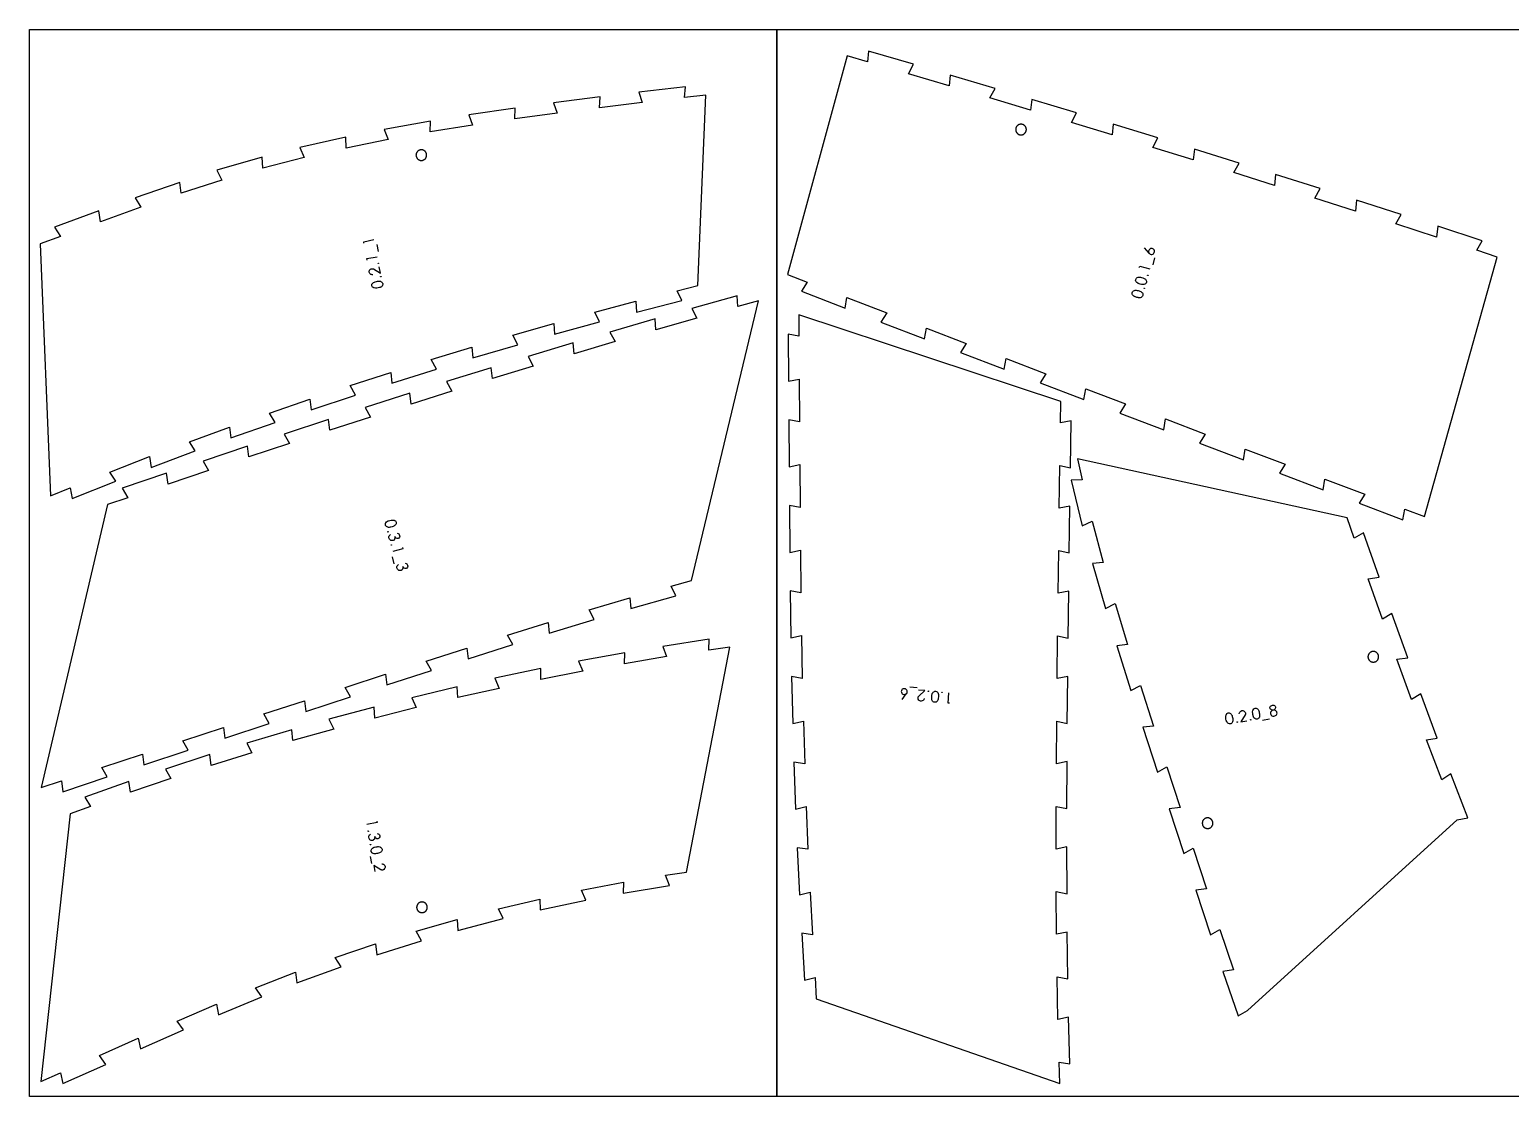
# Model space of a CAD drawing. Header units: millimetres. Extents: x 0 to 7991, y -7000 to -6000.
# Drawn here: x 0 to 1387, y -7000 to -6000 of the extents above; entities that cross this region are included whole.
import ezdxf

# ---------------------------------------------------------------- set-up
doc = ezdxf.new("R2010")
doc.units = ezdxf.units.MM
doc.header["$MEASUREMENT"] = 0
for name, color, linetype, true_color in [('Default', 18, 'Continuous', 0x000000), ('nest$l_engrave_text', 5, 'Continuous', 0x0000ff), ('nest$l_inner_cut', 3, 'Continuous', 0x00ff00), ('nest$l_outer_cut', 1, 'Continuous', 0xff0000)]:
    doc.layers.add(name, color=color, linetype=linetype, true_color=true_color)

msp = doc.modelspace()

# ---------------------------------------------------------------- linework, layer by layer
at = {"layer": 'Default'}
for points in [[(0, -7000), (0, -6000), (700, -6000), (700, -7000)], [(700, -7000), (700, -6000), (1400, -6000), (1400, -7000)]]:
    msp.add_lwpolyline(points, close=True, dxfattribs=at)
at = {"layer": 'nest$l_engrave_text'}
for points in [[(313.3, -6200.2), (313, -6198.8), (322.6, -6196.9)], [(326.8, -6208.1), (325.5, -6201.4)], [(316.4, -6216.2), (316.1, -6214.7), (325.7, -6212.9)], [(1044.4, -6204.7), (1048.8, -6209.5), (1049.2, -6209.9), (1049.7, -6210.2), (1050, -6210.5), (1050.8, -6210.7), (1051.5, -6210.7), (1052.3, -6210.5), (1052.9, -6210.1), (1053.4, -6209.5), (1053.7, -6208.8), (1053.9, -6208.1), (1053.9, -6207.3), (1053.6, -6206.5), (1053.1, -6205.9), (1052.5, -6205.5), (1051.8, -6205.2), (1051, -6205.1), (1050.2, -6205.3), (1049.5, -6205.7), (1049, -6206.4), (1048.7, -6207), (1048.5, -6207.8), (1048.5, -6208.3), (1048.6, -6208.8), (1048.8, -6209.3), (1049.2, -6209.8)], [(1052.6, -6220.4), (1054.4, -6213.9)], [(321.5, -6229.9), (321, -6229.8), (320.3, -6229.7), (319.8, -6229.5), (319.3, -6229.2), (318.7, -6228.5), (318.3, -6227.5), (318.2, -6227), (318.2, -6226.5), (318.4, -6225.9), (318.6, -6225.4), (319.4, -6224.6), (319.9, -6224.3), (320.4, -6224.1), (321.4, -6224.1), (321.7, -6224.1), (321.8, -6224.1), (322.2, -6224.3), (328.7, -6228.2), (327.6, -6222.5)], [(1039.7, -6223.1), (1040.1, -6221.8), (1049.5, -6224.3)], [(344.3, -6472.1), (345.2, -6472.4), (345.8, -6472.7), (346.4, -6473.3), (346.7, -6474.1), (346.8, -6475), (346.5, -6475.9), (346, -6476.6), (345.2, -6477), (344.3, -6477.1), (343.4, -6476.7), (342.8, -6476), (342.3, -6475.2), (342.3, -6476.6), (342, -6477.7), (341.5, -6478.5), (340.6, -6478.9), (339.9, -6479), (339.2, -6479), (338.6, -6478.9), (338.1, -6478.6), (337.2, -6477.7), (336.7, -6476.3), (336.6, -6475.5), (336.9, -6474.6), (337.4, -6474), (338.1, -6473.3)], [(349.4, -6485.4), (349.8, -6486.7), (340.4, -6489.3)], [(339.6, -6494.2), (341.4, -6500.7)], [(351.8, -6500.1), (352.7, -6500.5), (353.3, -6500.8), (353.9, -6501.4), (354.2, -6502.1), (354.3, -6503.1), (354.1, -6504), (353.5, -6504.7), (352.7, -6505.1), (351.8, -6505.1), (350.9, -6504.7), (350.3, -6504.1), (349.8, -6503.3), (349.8, -6504.7), (349.5, -6505.8), (349, -6506.5), (348.2, -6507), (347.4, -6507.1), (346.8, -6507.1), (346.1, -6506.9), (345.6, -6506.6), (344.7, -6505.7), (344.2, -6504.4), (344.1, -6503.5), (344.4, -6502.7), (344.9, -6502.1), (345.6, -6501.4)], [(817.5, -6627.8), (821.4, -6622.7), (821.8, -6622.2), (822.1, -6621.7), (822.2, -6621.2), (822.3, -6620.5), (822.2, -6619.7), (821.9, -6619.1), (821.3, -6618.5), (820.7, -6618.1), (820, -6617.9), (819.2, -6617.8), (818.4, -6618), (817.7, -6618.4), (817.1, -6619), (816.8, -6619.7), (816.7, -6620.4), (816.8, -6621.2), (817.1, -6622), (817.6, -6622.6), (818.3, -6623), (819, -6623.2), (819.9, -6623.2), (820.3, -6623.1), (820.8, -6622.9), (821.3, -6622.6), (821.7, -6622.2)], [(831.6, -6617), (824.8, -6616.4)], [(838.3, -6627), (838.2, -6627.5), (837.9, -6628.1), (837.5, -6628.6), (837.1, -6628.9), (836.2, -6629.3), (835.2, -6629.5), (834.7, -6629.4), (834.2, -6629.2), (833.6, -6628.9), (833.2, -6628.5), (832.7, -6627.6), (832.5, -6627), (832.5, -6626.5), (832.7, -6625.5), (832.9, -6625.3), (832.9, -6625.1), (833.2, -6624.8), (838.7, -6619.6), (832.9, -6619.1)], [(861.9, -6631.5), (860.5, -6631.4), (861.3, -6621.6)], [(1133.4, -6641.5), (1133.4, -6641.1), (1133.5, -6640.4), (1133.8, -6639.8), (1134.1, -6639.4), (1134.8, -6638.8), (1135.7, -6638.4), (1136.3, -6638.3), (1136.8, -6638.3), (1137.4, -6638.5), (1137.9, -6638.8), (1138.7, -6639.6), (1139, -6640.1), (1139.1, -6640.5), (1139.2, -6641.5), (1139.1, -6641.8), (1139.1, -6642), (1138.9, -6642.4), (1134.9, -6648.8), (1140.6, -6647.8)], [(1155.1, -6647.2), (1161.8, -6646.1)], [(325.2, -6742), (325.5, -6743.4), (315.9, -6745.1)], [(325.7, -6753.5), (326.6, -6753.9), (327.2, -6754.3), (327.7, -6754.9), (328, -6755.7), (328, -6756.6), (327.6, -6757.5), (327, -6758.2), (326.2, -6758.5), (325.3, -6758.5), (324.4, -6758), (323.8, -6757.3), (323.4, -6756.4), (323.3, -6757.9), (323, -6758.9), (322.3, -6759.6), (321.5, -6760), (320.7, -6760.1), (320.1, -6760), (319.5, -6759.8), (318.9, -6759.4), (318.2, -6758.4), (317.7, -6757.1), (317.8, -6756.2), (318.1, -6755.4), (318.6, -6754.9), (319.4, -6754.2)], [(319.1, -6775.1), (320.3, -6781.8)], [(329.9, -6782), (330.3, -6782.1), (331, -6782.2), (331.6, -6782.4), (332, -6782.7), (332.7, -6783.5), (333, -6784.4), (333.1, -6784.9), (333.1, -6785.5), (332.9, -6786), (332.6, -6786.5), (331.8, -6787.3), (331.3, -6787.6), (330.9, -6787.8), (329.9, -6787.8), (329.6, -6787.7), (329.4, -6787.7), (329, -6787.6), (322.6, -6783.6), (323.6, -6789.3)]]:
    msp.add_lwpolyline(points, dxfattribs=at)
for points in [[(326.5, -6219.2), (326.5, -6219), (326.6, -6218.9), (326.8, -6218.9), (326.9, -6219.1), (326.9, -6219.3), (326.7, -6219.3), (326.6, -6219.3)], [(330.7, -6239.7), (330.3, -6240.4), (329.7, -6241), (328.8, -6241.5), (328.7, -6241.6), (328.5, -6241.6), (328.2, -6241.8), (327.7, -6241.9), (326.5, -6242.2), (325.3, -6242.4), (324.8, -6242.4), (324.4, -6242.4), (324.2, -6242.4), (324.1, -6242.4), (322.8, -6242.2), (322.4, -6242), (322.1, -6241.9), (321.4, -6241.4), (321, -6240.8), (320.8, -6240.1), (320.7, -6239.3), (320.8, -6238.5), (321.2, -6238), (321.8, -6237.3), (322.3, -6237), (323.2, -6236.6), (323.9, -6236.3), (324.9, -6236.1), (325.9, -6235.9), (326.7, -6235.8), (327.5, -6235.7), (328.1, -6235.8), (328.8, -6235.9), (329.5, -6236.3), (330, -6236.6), (330.4, -6237), (330.7, -6237.6), (330.9, -6238.1), (330.9, -6238.9)], [(328.9, -6231.7), (328.9, -6231.5), (329.1, -6231.4), (329.3, -6231.5), (329.4, -6231.6), (329.3, -6231.8), (329.2, -6231.9), (329, -6231.9)], [(1045.5, -6238.3), (1044.9, -6238.7), (1044, -6238.9), (1043, -6239), (1042.9, -6239), (1042.7, -6239), (1042.3, -6239), (1041.9, -6238.9), (1040.7, -6238.7), (1039.5, -6238.2), (1039.1, -6238.1), (1038.7, -6237.9), (1038.5, -6237.8), (1038.4, -6237.8), (1037.4, -6237.1), (1037, -6236.7), (1036.8, -6236.4), (1036.4, -6235.7), (1036.3, -6235), (1036.4, -6234.3), (1036.7, -6233.5), (1037.2, -6232.9), (1037.7, -6232.5), (1038.6, -6232.2), (1039.2, -6232.1), (1040.1, -6232.1), (1040.9, -6232.2), (1041.9, -6232.4), (1042.9, -6232.7), (1043.6, -6232.9), (1044.4, -6233.3), (1044.9, -6233.6), (1045.5, -6234), (1045.9, -6234.6), (1046.3, -6235.2), (1046.4, -6235.7), (1046.5, -6236.3), (1046.4, -6236.9), (1046.1, -6237.6)], [(1044.1, -6242.6), (1044.2, -6242.4), (1044.4, -6242.4), (1044.5, -6242.5), (1044.6, -6242.7), (1044.5, -6242.8), (1044.3, -6242.8), (1044.1, -6242.8)], [(1047.4, -6230.2), (1047.5, -6230.1), (1047.7, -6230.1), (1047.9, -6230.2), (1047.9, -6230.4), (1047.8, -6230.5), (1047.6, -6230.5), (1047.4, -6230.4)], [(1042.2, -6250.6), (1041.6, -6251), (1040.7, -6251.3), (1039.7, -6251.4), (1039.6, -6251.4), (1039.4, -6251.3), (1039, -6251.3), (1038.6, -6251.2), (1037.4, -6251), (1036.2, -6250.6), (1035.7, -6250.4), (1035.4, -6250.2), (1035.2, -6250.1), (1035.1, -6250.1), (1034.5, -6249.8), (1034.1, -6249.4), (1033.7, -6249), (1033.5, -6248.7), (1033.1, -6248), (1033, -6247.3), (1033.1, -6246.6), (1033.4, -6245.8), (1033.9, -6245.2), (1034.4, -6244.8), (1035.3, -6244.5), (1035.9, -6244.4), (1036.8, -6244.4), (1037.6, -6244.5), (1038.6, -6244.7), (1039.6, -6245), (1040.3, -6245.3), (1041.1, -6245.6), (1041.6, -6245.9), (1042.2, -6246.3), (1042.6, -6246.9), (1043, -6247.5), (1043.1, -6248), (1043.2, -6248.6), (1043.1, -6249.2), (1042.8, -6249.9)], [(333.5, -6462.8), (333.9, -6462.2), (334.5, -6461.5), (335.3, -6460.9), (335.4, -6460.8), (335.6, -6460.8), (335.9, -6460.6), (336.3, -6460.5), (337.5, -6460.1), (338.7, -6459.8), (339.2, -6459.8), (339.6, -6459.7), (339.8, -6459.7), (339.9, -6459.7), (340.6, -6459.7), (341.2, -6459.8), (341.7, -6460), (342, -6460.1), (342.7, -6460.5), (343.1, -6461.1), (343.4, -6461.7), (343.5, -6462.6), (343.4, -6463.3), (343.1, -6463.9), (342.6, -6464.6), (342, -6465), (341.2, -6465.5), (340.6, -6465.7), (339.6, -6466.1), (338.6, -6466.3), (337.8, -6466.5), (337, -6466.6), (336.4, -6466.6), (335.7, -6466.5), (335, -6466.2), (334.4, -6465.9), (334, -6465.5), (333.6, -6465), (333.4, -6464.5), (333.3, -6463.7)], [(335.9, -6470.7), (335.9, -6470.9), (335.7, -6471), (335.5, -6471), (335.4, -6470.8), (335.4, -6470.7), (335.6, -6470.6), (335.8, -6470.6)], [(339.2, -6483.1), (339.2, -6483.2), (339, -6483.3), (338.8, -6483.3), (338.7, -6483.2), (338.7, -6483), (338.9, -6482.9), (339.1, -6482.9)], [(842.1, -6620.4), (842, -6620.3), (841.9, -6620.2), (842, -6620), (842.2, -6619.9), (842.3, -6620), (842.4, -6620.2), (842.3, -6620.4)], [(850.4, -6620.9), (850.9, -6621.4), (851.3, -6622.2), (851.6, -6623.3), (851.6, -6623.4), (851.6, -6623.6), (851.6, -6623.9), (851.6, -6624.3), (851.6, -6625.6), (851.4, -6626.8), (851.3, -6627.3), (851.2, -6627.6), (851.2, -6627.9), (851.1, -6628), (850.6, -6629.1), (850.3, -6629.5), (850.1, -6629.8), (849.4, -6630.3), (848.7, -6630.5), (848, -6630.6), (847.2, -6630.4), (846.5, -6630), (846, -6629.5), (845.6, -6628.8), (845.4, -6628.2), (845.3, -6627.3), (845.2, -6626.5), (845.2, -6625.5), (845.3, -6624.5), (845.5, -6623.7), (845.7, -6622.8), (845.8, -6622.3), (846.2, -6621.7), (846.7, -6621.1), (847.2, -6620.7), (847.7, -6620.4), (848.3, -6620.2), (848.9, -6620.2), (849.6, -6620.4)], [(854.9, -6621.5), (854.7, -6621.4), (854.6, -6621.3), (854.7, -6621.1), (854.9, -6621), (855, -6621.1), (855.1, -6621.3), (855, -6621.5)], [(1123.3, -6650.6), (1122.7, -6650.2), (1122.1, -6649.5), (1121.6, -6648.6), (1121.5, -6648.5), (1121.5, -6648.3), (1121.4, -6648), (1121.2, -6647.6), (1120.9, -6646.4), (1120.8, -6645.1), (1120.8, -6644.6), (1120.8, -6644.3), (1120.8, -6644), (1120.8, -6643.9), (1120.8, -6643.3), (1121, -6642.7), (1121.2, -6642.2), (1121.3, -6641.9), (1121.9, -6641.2), (1122.4, -6640.9), (1123.1, -6640.6), (1123.9, -6640.6), (1124.7, -6640.7), (1125.3, -6641.1), (1125.9, -6641.7), (1126.2, -6642.3), (1126.6, -6643.1), (1126.9, -6643.8), (1127.1, -6644.8), (1127.3, -6645.8), (1127.4, -6646.6), (1127.4, -6647.5), (1127.4, -6648.1), (1127.2, -6648.8), (1126.8, -6649.4), (1126.5, -6650), (1126.1, -6650.3), (1125.5, -6650.7), (1124.9, -6650.8), (1124.2, -6650.8)], [(1148.5, -6646.2), (1147.9, -6645.7), (1147.2, -6645.1), (1146.7, -6644.2), (1146.7, -6644.1), (1146.6, -6643.9), (1146.5, -6643.6), (1146.4, -6643.1), (1146.1, -6641.9), (1146, -6640.7), (1145.9, -6640.2), (1145.9, -6639.8), (1145.9, -6639.6), (1145.9, -6639.5), (1146.1, -6638.2), (1146.3, -6637.8), (1146.5, -6637.5), (1147, -6636.8), (1147.6, -6636.4), (1148.2, -6636.2), (1149.1, -6636.1), (1149.8, -6636.3), (1150.4, -6636.7), (1151, -6637.3), (1151.4, -6637.8), (1151.8, -6638.7), (1152, -6639.4), (1152.2, -6640.4), (1152.4, -6641.4), (1152.5, -6642.2), (1152.5, -6643), (1152.5, -6643.6), (1152.3, -6644.3), (1152, -6645), (1151.6, -6645.5), (1151.2, -6645.9), (1150.7, -6646.2), (1150.1, -6646.4), (1149.3, -6646.4)], [(1165.8, -6637.9), (1165, -6638.1), (1164.3, -6638.4), (1163.6, -6638.8), (1163.2, -6639.3), (1162.8, -6639.9), (1162.6, -6640.6), (1162.6, -6641.2), (1162.9, -6642), (1163.4, -6642.7), (1164, -6643.2), (1164.9, -6643.5), (1165.9, -6643.5), (1166.6, -6643.4), (1167.3, -6643.1), (1167.9, -6642.7), (1168.3, -6642.2), (1168.6, -6641.6), (1168.8, -6640.8), (1168.7, -6640.1), (1168.5, -6639.5), (1168.2, -6639.1), (1167.8, -6638.6), (1167.4, -6638.4), (1166.8, -6638.1), (1166.2, -6638), (1165.4, -6638), (1164.6, -6638), (1164, -6637.9), (1163.2, -6637.4), (1162.7, -6637), (1162.4, -6636.4), (1162.2, -6636), (1162.2, -6635.6), (1162.4, -6634.9), (1162.8, -6634.3), (1163.2, -6633.8), (1163.9, -6633.5), (1164.6, -6633.3), (1165.2, -6633.3), (1165.9, -6633.4), (1166.4, -6633.7), (1166.9, -6634.2), (1167.2, -6634.7), (1167.3, -6635.3), (1167.3, -6635.8), (1167.1, -6636.4), (1166.7, -6637.1), (1166.2, -6637.6)], [(1131.4, -6648.9), (1131.6, -6648.9), (1131.7, -6649.1), (1131.6, -6649.3), (1131.5, -6649.4), (1131.3, -6649.3), (1131.2, -6649.2), (1131.3, -6649)], [(1144, -6646.7), (1144.2, -6646.7), (1144.2, -6646.9), (1144.2, -6647.1), (1144.1, -6647.2), (1143.9, -6647.1), (1143.8, -6647), (1143.8, -6646.8)], [(317.4, -6751.4), (317.4, -6751.6), (317.3, -6751.7), (317.1, -6751.7), (317, -6751.5), (317, -6751.3), (317.2, -6751.2), (317.4, -6751.3)], [(319.7, -6764), (319.6, -6764.2), (319.5, -6764.3), (319.3, -6764.2), (319.2, -6764.1), (319.2, -6763.9), (319.4, -6763.8), (319.6, -6763.8)], [(320.2, -6768.5), (320.6, -6767.9), (321.3, -6767.2), (322.2, -6766.7), (322.3, -6766.7), (322.5, -6766.6), (322.8, -6766.5), (323.2, -6766.4), (324.4, -6766.1), (325.7, -6766), (326.2, -6765.9), (326.5, -6765.9), (326.8, -6765.9), (326.9, -6765.9), (328.1, -6766.1), (328.6, -6766.3), (328.9, -6766.5), (329.5, -6767), (329.9, -6767.6), (330.2, -6768.3), (330.2, -6769.1), (330, -6769.9), (329.7, -6770.4), (329.1, -6771), (328.5, -6771.4), (327.7, -6771.8), (327, -6772), (326, -6772.3), (325, -6772.4), (324.2, -6772.5), (323.3, -6772.5), (322.7, -6772.5), (322, -6772.3), (321.4, -6772), (320.8, -6771.6), (320.5, -6771.2), (320.1, -6770.7), (320, -6770.1), (320, -6769.3)]]:
    msp.add_lwpolyline(points, close=True, dxfattribs=at)
at = {"layer": 'nest$l_inner_cut'}
for points in [[(930.2, -6088.8), (930, -6088.8), (929.8, -6088.8), (929.7, -6088.7), (929.5, -6088.7), (929.3, -6088.7), (929.2, -6088.7), (929, -6088.7), (928.8, -6088.7), (928.6, -6088.7), (928.5, -6088.7), (928.3, -6088.7), (928.1, -6088.7), (927.9, -6088.8), (927.8, -6088.8), (927.6, -6088.8), (927.4, -6088.9), (927.3, -6088.9), (927.1, -6089), (927, -6089.1), (926.8, -6089.1), (926.6, -6089.2), (926.5, -6089.3), (926.3, -6089.4), (926.2, -6089.5), (926, -6089.6), (925.9, -6089.7), (925.8, -6089.8), (925.6, -6089.9), (925.5, -6090), (925.4, -6090.1), (925.3, -6090.2), (925.1, -6090.4), (925, -6090.5), (924.9, -6090.6), (924.8, -6090.8), (924.7, -6090.9), (924.6, -6091.1), (924.5, -6091.2), (924.5, -6091.4), (924.4, -6091.5), (924.3, -6091.7), (924.2, -6091.8), (924.2, -6092), (924.1, -6092.2), (924.1, -6092.3), (924, -6092.5), (924, -6092.7), (924, -6092.8), (923.9, -6093), (923.9, -6093.2), (923.9, -6093.4), (923.9, -6093.5), (923.9, -6093.7), (923.9, -6093.9), (923.9, -6094.1), (923.9, -6094.2), (923.9, -6094.4), (924, -6094.6), (924, -6094.7), (924, -6094.9), (924.1, -6095.1), (924.1, -6095.2), (924.2, -6095.4), (924.3, -6095.6), (924.3, -6095.7), (924.4, -6095.9), (924.5, -6096), (924.6, -6096.2), (924.7, -6096.3), (924.8, -6096.5), (924.9, -6096.6), (925, -6096.8), (925.1, -6096.9), (925.2, -6097), (925.3, -6097.2), (925.4, -6097.3), (925.6, -6097.4), (925.7, -6097.5), (925.8, -6097.6), (926, -6097.7), (926.1, -6097.8), (926.2, -6097.9), (926.4, -6098), (926.5, -6098.1), (926.7, -6098.2), (926.9, -6098.2), (927, -6098.3), (927.2, -6098.4), (927.3, -6098.4), (927.5, -6098.5), (927.7, -6098.5), (927.8, -6098.6), (928, -6098.6), (928.2, -6098.6), (928.4, -6098.6), (928.5, -6098.7), (928.7, -6098.7), (928.9, -6098.7), (929.1, -6098.7), (929.2, -6098.7), (929.4, -6098.6), (929.6, -6098.6), (929.7, -6098.6), (929.9, -6098.6), (930.1, -6098.5), (930.3, -6098.5), (930.4, -6098.4), (930.6, -6098.4), (930.7, -6098.3), (930.9, -6098.2), (931.1, -6098.2), (931.2, -6098.1), (931.4, -6098), (931.5, -6097.9), (931.7, -6097.8), (931.8, -6097.7), (931.9, -6097.6), (932.1, -6097.5), (932.2, -6097.4), (932.3, -6097.3), (932.5, -6097.2), (932.6, -6097), (932.7, -6096.9), (932.8, -6096.8), (932.9, -6096.6), (933, -6096.5), (933.1, -6096.4), (933.2, -6096.2), (933.3, -6096.1), (933.4, -6095.9), (933.4, -6095.7), (933.5, -6095.6), (933.6, -6095.4), (933.6, -6095.3), (933.7, -6095.1), (933.7, -6094.9), (933.8, -6094.8), (933.8, -6094.6), (933.8, -6094.4), (933.9, -6094.2), (933.9, -6094.1), (933.9, -6093.9), (933.9, -6093.7), (933.9, -6093.6), (933.9, -6093.4), (933.9, -6093.2), (933.8, -6093), (933.8, -6092.9), (933.8, -6092.7), (933.8, -6092.5), (933.7, -6092.4), (933.7, -6092.2), (933.6, -6092), (933.5, -6091.9), (933.5, -6091.7), (933.4, -6091.5), (933.3, -6091.4), (933.3, -6091.2), (933.2, -6091.1), (933.1, -6090.9), (933, -6090.8), (932.9, -6090.6), (932.8, -6090.5), (932.7, -6090.4), (932.5, -6090.3), (932.4, -6090.1), (932.3, -6090), (932.2, -6089.9), (932, -6089.8), (931.9, -6089.7), (931.8, -6089.6), (931.6, -6089.5), (931.5, -6089.4), (931.3, -6089.3), (931.2, -6089.2), (931, -6089.1), (930.8, -6089.1), (930.7, -6089), (930.5, -6088.9), (930.4, -6088.9)], [(366.1, -6112.8), (365.9, -6112.8), (365.8, -6112.8), (365.6, -6112.9), (365.4, -6112.9), (365.3, -6113), (365.1, -6113.1), (364.9, -6113.1), (364.8, -6113.2), (364.6, -6113.3), (364.5, -6113.4), (364.3, -6113.5), (364.2, -6113.6), (364, -6113.7), (363.9, -6113.8), (363.8, -6113.9), (363.7, -6114), (363.5, -6114.1), (363.4, -6114.2), (363.3, -6114.4), (363.2, -6114.5), (363.1, -6114.6), (363, -6114.8), (362.9, -6114.9), (362.8, -6115.1), (362.7, -6115.2), (362.6, -6115.4), (362.5, -6115.5), (362.5, -6115.7), (362.4, -6115.8), (362.3, -6116), (362.3, -6116.2), (362.2, -6116.3), (362.2, -6116.5), (362.1, -6116.7), (362.1, -6116.8), (362.1, -6117), (362.1, -6117.2), (362.1, -6117.4), (362.1, -6117.5), (362, -6117.7), (362.1, -6117.9), (362.1, -6118.1), (362.1, -6118.2), (362.1, -6118.4), (362.1, -6118.6), (362.2, -6118.7), (362.2, -6118.9), (362.3, -6119.1), (362.3, -6119.2), (362.4, -6119.4), (362.4, -6119.6), (362.5, -6119.7), (362.6, -6119.9), (362.7, -6120), (362.7, -6120.2), (362.8, -6120.3), (362.9, -6120.5), (363, -6120.6), (363.1, -6120.8), (363.2, -6120.9), (363.4, -6121), (363.5, -6121.2), (363.6, -6121.3), (363.7, -6121.4), (363.9, -6121.5), (364, -6121.6), (364.1, -6121.7), (364.3, -6121.8), (364.4, -6121.9), (364.6, -6122), (364.7, -6122.1), (364.9, -6122.2), (365, -6122.2), (365.2, -6122.3), (365.4, -6122.4), (365.5, -6122.4), (365.7, -6122.5), (365.9, -6122.5), (366, -6122.6), (366.2, -6122.6), (366.4, -6122.6), (366.5, -6122.6), (366.7, -6122.6), (366.9, -6122.7), (367.1, -6122.7), (367.2, -6122.7), (367.4, -6122.6), (367.6, -6122.6), (367.7, -6122.6), (367.9, -6122.6), (368.1, -6122.6), (368.3, -6122.5), (368.4, -6122.5), (368.6, -6122.4), (368.8, -6122.4), (368.9, -6122.3), (369.1, -6122.2), (369.2, -6122.2), (369.4, -6122.1), (369.5, -6122), (369.7, -6121.9), (369.8, -6121.8), (370, -6121.7), (370.1, -6121.6), (370.3, -6121.5), (370.4, -6121.4), (370.5, -6121.3), (370.6, -6121.1), (370.8, -6121), (370.9, -6120.9), (371, -6120.8), (371.1, -6120.6), (371.2, -6120.5), (371.3, -6120.3), (371.4, -6120.2), (371.5, -6120), (371.5, -6119.9), (371.6, -6119.7), (371.7, -6119.6), (371.7, -6119.4), (371.8, -6119.2), (371.8, -6119.1), (371.9, -6118.9), (371.9, -6118.7), (372, -6118.6), (372, -6118.4), (372, -6118.2), (372, -6118), (372, -6117.9), (372, -6117.7), (372, -6117.5), (372, -6117.4), (372, -6117.2), (372, -6117), (372, -6116.8), (371.9, -6116.7), (371.9, -6116.5), (371.9, -6116.3), (371.8, -6116.2), (371.8, -6116), (371.7, -6115.8), (371.6, -6115.7), (371.6, -6115.5), (371.5, -6115.4), (371.4, -6115.2), (371.3, -6115.1), (371.2, -6114.9), (371.1, -6114.8), (371, -6114.6), (370.9, -6114.5), (370.8, -6114.4), (370.7, -6114.2), (370.6, -6114.1), (370.4, -6114), (370.3, -6113.9), (370.2, -6113.8), (370, -6113.7), (369.9, -6113.6), (369.8, -6113.5), (369.6, -6113.4), (369.5, -6113.3), (369.3, -6113.2), (369.1, -6113.1), (369, -6113.1), (368.8, -6113), (368.7, -6112.9), (368.5, -6112.9), (368.3, -6112.8), (368.2, -6112.8), (368, -6112.8), (367.8, -6112.7), (367.6, -6112.7), (367.5, -6112.7), (367.3, -6112.7), (367.1, -6112.7), (367, -6112.7), (366.8, -6112.7), (366.6, -6112.7), (366.4, -6112.7), (366.3, -6112.7)], [(1263.9, -6587.1), (1263.9, -6586.9), (1263.9, -6586.7), (1263.8, -6586.6), (1263.8, -6586.4), (1263.7, -6586.2), (1263.6, -6586.1), (1263.6, -6585.9), (1263.5, -6585.8), (1263.4, -6585.6), (1263.3, -6585.4), (1263.3, -6585.3), (1263.2, -6585.1), (1263.1, -6585), (1263, -6584.9), (1262.8, -6584.7), (1262.7, -6584.6), (1262.6, -6584.5), (1262.5, -6584.4), (1262.4, -6584.2), (1262.2, -6584.1), (1262.1, -6584), (1262, -6583.9), (1261.8, -6583.8), (1261.7, -6583.7), (1261.5, -6583.6), (1261.4, -6583.5), (1261.2, -6583.5), (1261.1, -6583.4), (1260.9, -6583.3), (1260.7, -6583.2), (1260.6, -6583.2), (1260.4, -6583.1), (1260.3, -6583.1), (1260.1, -6583.1), (1259.9, -6583), (1259.7, -6583), (1259.6, -6583), (1259.4, -6583), (1259.2, -6582.9), (1259, -6582.9), (1258.9, -6582.9), (1258.7, -6582.9), (1258.5, -6583), (1258.4, -6583), (1258.2, -6583), (1258, -6583), (1257.8, -6583.1), (1257.7, -6583.1), (1257.5, -6583.2), (1257.3, -6583.2), (1257.2, -6583.3), (1257, -6583.3), (1256.9, -6583.4), (1256.7, -6583.5), (1256.6, -6583.6), (1256.4, -6583.7), (1256.3, -6583.8), (1256.1, -6583.9), (1256, -6584), (1255.8, -6584.1), (1255.7, -6584.2), (1255.6, -6584.3), (1255.5, -6584.4), (1255.3, -6584.5), (1255.2, -6584.7), (1255.1, -6584.8), (1255, -6584.9), (1254.9, -6585.1), (1254.8, -6585.2), (1254.7, -6585.4), (1254.6, -6585.5), (1254.5, -6585.7), (1254.5, -6585.8), (1254.4, -6586), (1254.3, -6586.2), (1254.3, -6586.3), (1254.2, -6586.5), (1254.2, -6586.7), (1254.1, -6586.8), (1254.1, -6587), (1254.1, -6587.2), (1254, -6587.3), (1254, -6587.5), (1254, -6587.7), (1254, -6587.9), (1254, -6588), (1254, -6588.2), (1254, -6588.4), (1254, -6588.5), (1254.1, -6588.7), (1254.1, -6588.9), (1254.1, -6589.1), (1254.2, -6589.2), (1254.2, -6589.4), (1254.3, -6589.6), (1254.3, -6589.7), (1254.4, -6589.9), (1254.5, -6590), (1254.6, -6590.2), (1254.6, -6590.4), (1254.7, -6590.5), (1254.8, -6590.6), (1254.9, -6590.8), (1255, -6590.9), (1255.1, -6591.1), (1255.2, -6591.2), (1255.3, -6591.3), (1255.5, -6591.5), (1255.6, -6591.6), (1255.7, -6591.7), (1255.8, -6591.8), (1256, -6591.9), (1256.1, -6592), (1256.3, -6592.1), (1256.4, -6592.2), (1256.6, -6592.3), (1256.7, -6592.4), (1256.9, -6592.5), (1257, -6592.5), (1257.2, -6592.6), (1257.4, -6592.7), (1257.5, -6592.7), (1257.7, -6592.8), (1257.9, -6592.8), (1258, -6592.8), (1258.2, -6592.9), (1258.4, -6592.9), (1258.5, -6592.9), (1258.7, -6592.9), (1258.9, -6592.9), (1259.1, -6592.9), (1259.2, -6592.9), (1259.4, -6592.9), (1259.6, -6592.9), (1259.7, -6592.9), (1259.9, -6592.9), (1260.1, -6592.8), (1260.3, -6592.8), (1260.4, -6592.7), (1260.6, -6592.7), (1260.8, -6592.6), (1260.9, -6592.6), (1261.1, -6592.5), (1261.2, -6592.4), (1261.4, -6592.3), (1261.5, -6592.2), (1261.7, -6592.2), (1261.8, -6592.1), (1262, -6592), (1262.1, -6591.9), (1262.2, -6591.7), (1262.4, -6591.6), (1262.5, -6591.5), (1262.6, -6591.4), (1262.7, -6591.3), (1262.9, -6591.1), (1263, -6591), (1263.1, -6590.9), (1263.2, -6590.7), (1263.3, -6590.6), (1263.3, -6590.4), (1263.4, -6590.3), (1263.5, -6590.1), (1263.6, -6590), (1263.7, -6589.8), (1263.7, -6589.6), (1263.8, -6589.5), (1263.8, -6589.3), (1263.9, -6589.1), (1263.9, -6589), (1263.9, -6588.8), (1264, -6588.6), (1264, -6588.5), (1264, -6588.3), (1264, -6588.1), (1264, -6587.9), (1264, -6587.8), (1264, -6587.6), (1264, -6587.4), (1264, -6587.2)], [(1108.6, -6743), (1108.6, -6742.9), (1108.6, -6742.7), (1108.5, -6742.5), (1108.5, -6742.4), (1108.4, -6742.2), (1108.4, -6742.1), (1108.3, -6741.9), (1108.2, -6741.7), (1108.1, -6741.6), (1108.1, -6741.4), (1108, -6741.3), (1107.9, -6741.1), (1107.8, -6741), (1107.7, -6740.9), (1107.6, -6740.7), (1107.5, -6740.6), (1107.3, -6740.5), (1107.2, -6740.3), (1107.1, -6740.2), (1107, -6740.1), (1106.8, -6740), (1106.7, -6739.9), (1106.5, -6739.8), (1106.4, -6739.7), (1106.2, -6739.6), (1106.1, -6739.5), (1105.9, -6739.4), (1105.8, -6739.4), (1105.6, -6739.3), (1105.5, -6739.2), (1105.3, -6739.2), (1105.1, -6739.1), (1105, -6739.1), (1104.8, -6739), (1104.6, -6739), (1104.5, -6739), (1104.3, -6738.9), (1104.1, -6738.9), (1103.9, -6738.9), (1103.8, -6738.9), (1103.6, -6738.9), (1103.4, -6738.9), (1103.2, -6738.9), (1103.1, -6739), (1102.9, -6739), (1102.7, -6739), (1102.6, -6739.1), (1102.4, -6739.1), (1102.2, -6739.1), (1102.1, -6739.2), (1101.9, -6739.3), (1101.7, -6739.3), (1101.6, -6739.4), (1101.4, -6739.5), (1101.3, -6739.6), (1101.1, -6739.6), (1101, -6739.7), (1100.8, -6739.8), (1100.7, -6739.9), (1100.6, -6740.1), (1100.4, -6740.2), (1100.3, -6740.3), (1100.2, -6740.4), (1100.1, -6740.5), (1099.9, -6740.7), (1099.8, -6740.8), (1099.7, -6740.9), (1099.6, -6741.1), (1099.5, -6741.2), (1099.4, -6741.4), (1099.3, -6741.5), (1099.3, -6741.7), (1099.2, -6741.8), (1099.1, -6742), (1099.1, -6742.1), (1099, -6742.3), (1098.9, -6742.5), (1098.9, -6742.6), (1098.8, -6742.8), (1098.8, -6743), (1098.8, -6743.1), (1098.8, -6743.3), (1098.7, -6743.5), (1098.7, -6743.7), (1098.7, -6743.8), (1098.7, -6744), (1098.7, -6744.2), (1098.7, -6744.4), (1098.8, -6744.5), (1098.8, -6744.7), (1098.8, -6744.9), (1098.9, -6745), (1098.9, -6745.2), (1098.9, -6745.4), (1099, -6745.5), (1099.1, -6745.7), (1099.1, -6745.9), (1099.2, -6746), (1099.3, -6746.2), (1099.3, -6746.3), (1099.4, -6746.5), (1099.5, -6746.6), (1099.6, -6746.8), (1099.7, -6746.9), (1099.8, -6747.1), (1099.9, -6747.2), (1100.1, -6747.3), (1100.2, -6747.4), (1100.3, -6747.6), (1100.4, -6747.7), (1100.6, -6747.8), (1100.7, -6747.9), (1100.8, -6748), (1101, -6748.1), (1101.1, -6748.2), (1101.3, -6748.3), (1101.4, -6748.4), (1101.6, -6748.4), (1101.7, -6748.5), (1101.9, -6748.6), (1102.1, -6748.6), (1102.2, -6748.7), (1102.4, -6748.7), (1102.6, -6748.8), (1102.7, -6748.8), (1102.9, -6748.9), (1103.1, -6748.9), (1103.3, -6748.9), (1103.4, -6748.9), (1103.6, -6748.9), (1103.8, -6748.9), (1103.9, -6748.9), (1104.1, -6748.9), (1104.3, -6748.9), (1104.5, -6748.9), (1104.6, -6748.8), (1104.8, -6748.8), (1105, -6748.8), (1105.1, -6748.7), (1105.3, -6748.7), (1105.5, -6748.6), (1105.6, -6748.5), (1105.8, -6748.5), (1105.9, -6748.4), (1106.1, -6748.3), (1106.3, -6748.2), (1106.4, -6748.1), (1106.5, -6748), (1106.7, -6747.9), (1106.8, -6747.8), (1107, -6747.7), (1107.1, -6747.6), (1107.2, -6747.5), (1107.3, -6747.4), (1107.5, -6747.2), (1107.6, -6747.1), (1107.7, -6747), (1107.8, -6746.8), (1107.9, -6746.7), (1108, -6746.6), (1108.1, -6746.4), (1108.1, -6746.2), (1108.2, -6746.1), (1108.3, -6745.9), (1108.4, -6745.8), (1108.4, -6745.6), (1108.5, -6745.5), (1108.5, -6745.3), (1108.6, -6745.1), (1108.6, -6744.9), (1108.6, -6744.8), (1108.7, -6744.6), (1108.7, -6744.4), (1108.7, -6744.3), (1108.7, -6744.1), (1108.7, -6743.9), (1108.7, -6743.7), (1108.7, -6743.6), (1108.7, -6743.4), (1108.7, -6743.2)], [(368.5, -6827.7), (368.7, -6827.6), (368.8, -6827.6), (369, -6827.5), (369.2, -6827.5), (369.3, -6827.4), (369.5, -6827.4), (369.7, -6827.3), (369.8, -6827.2), (370, -6827.2), (370.1, -6827.1), (370.3, -6827), (370.4, -6826.9), (370.6, -6826.8), (370.7, -6826.7), (370.8, -6826.6), (371, -6826.5), (371.1, -6826.4), (371.2, -6826.2), (371.3, -6826.1), (371.5, -6826), (371.6, -6825.8), (371.7, -6825.7), (371.8, -6825.6), (371.9, -6825.4), (372, -6825.3), (372, -6825.1), (372.1, -6825), (372.2, -6824.8), (372.3, -6824.6), (372.3, -6824.5), (372.4, -6824.3), (372.4, -6824.2), (372.5, -6824), (372.5, -6823.8), (372.6, -6823.6), (372.6, -6823.5), (372.6, -6823.3), (372.6, -6823.1), (372.6, -6823), (372.6, -6822.8), (372.6, -6822.6), (372.6, -6822.4), (372.6, -6822.3), (372.6, -6822.1), (372.6, -6821.9), (372.5, -6821.7), (372.5, -6821.6), (372.5, -6821.4), (372.4, -6821.2), (372.4, -6821.1), (372.3, -6820.9), (372.2, -6820.8), (372.2, -6820.6), (372.1, -6820.4), (372, -6820.3), (371.9, -6820.1), (371.8, -6820), (371.7, -6819.8), (371.6, -6819.7), (371.5, -6819.6), (371.4, -6819.4), (371.3, -6819.3), (371.2, -6819.2), (371, -6819.1), (370.9, -6819), (370.8, -6818.8), (370.6, -6818.7), (370.5, -6818.6), (370.3, -6818.5), (370.2, -6818.4), (370, -6818.4), (369.9, -6818.3), (369.7, -6818.2), (369.6, -6818.1), (369.4, -6818.1), (369.3, -6818), (369.1, -6818), (368.9, -6817.9), (368.8, -6817.9), (368.6, -6817.8), (368.4, -6817.8), (368.2, -6817.8), (368.1, -6817.8), (367.9, -6817.7), (367.7, -6817.7), (367.5, -6817.7), (367.4, -6817.7), (367.2, -6817.8), (367, -6817.8), (366.9, -6817.8), (366.7, -6817.8), (366.5, -6817.9), (366.3, -6817.9), (366.2, -6818), (366, -6818), (365.9, -6818.1), (365.7, -6818.1), (365.5, -6818.2), (365.4, -6818.3), (365.2, -6818.4), (365.1, -6818.5), (364.9, -6818.5), (364.8, -6818.6), (364.6, -6818.7), (364.5, -6818.8), (364.4, -6819), (364.2, -6819.1), (364.1, -6819.2), (364, -6819.3), (363.9, -6819.4), (363.8, -6819.6), (363.7, -6819.7), (363.6, -6819.9), (363.5, -6820), (363.4, -6820.1), (363.3, -6820.3), (363.2, -6820.4), (363.1, -6820.6), (363, -6820.8), (363, -6820.9), (362.9, -6821.1), (362.9, -6821.3), (362.8, -6821.4), (362.8, -6821.6), (362.7, -6821.8), (362.7, -6821.9), (362.7, -6822.1), (362.7, -6822.3), (362.6, -6822.4), (362.6, -6822.6), (362.6, -6822.8), (362.6, -6823), (362.7, -6823.1), (362.7, -6823.3), (362.7, -6823.5), (362.7, -6823.7), (362.8, -6823.8), (362.8, -6824), (362.8, -6824.2), (362.9, -6824.3), (363, -6824.5), (363, -6824.7), (363.1, -6824.8), (363.2, -6825), (363.2, -6825.1), (363.3, -6825.3), (363.4, -6825.4), (363.5, -6825.6), (363.6, -6825.7), (363.7, -6825.8), (363.8, -6826), (363.9, -6826.1), (364.1, -6826.2), (364.2, -6826.4), (364.3, -6826.5), (364.4, -6826.6), (364.6, -6826.7), (364.7, -6826.8), (364.9, -6826.9), (365, -6827), (365.2, -6827.1), (365.3, -6827.2), (365.5, -6827.2), (365.6, -6827.3), (365.8, -6827.4), (365.9, -6827.4), (366.1, -6827.5), (366.3, -6827.6), (366.4, -6827.6), (366.6, -6827.6), (366.8, -6827.7), (367, -6827.7), (367.1, -6827.7), (367.3, -6827.7), (367.5, -6827.7), (367.6, -6827.7), (367.8, -6827.7), (368, -6827.7), (368.2, -6827.7), (368.3, -6827.7)]]:
    msp.add_lwpolyline(points, close=True, dxfattribs=at)
at = {"layer": 'nest$l_outer_cut'}
for points in [[(1374.9, -6213.2), (1356, -6206.9), (1361, -6198), (1319.3, -6184.4), (1318.1, -6194.5), (1280.2, -6182.2), (1285.2, -6173.3), (1243.4, -6159.9), (1242.3, -6170.1), (1204.3, -6158), (1209.2, -6149), (1167.5, -6135.8), (1166.3, -6146), (1128.3, -6134), (1133.2, -6125.1), (1091.4, -6112), (1090.3, -6122.2), (1052.3, -6110.4), (1057.1, -6101.4), (1015.2, -6088.5), (1014.2, -6098.7), (976.1, -6087.1), (980.9, -6078.1), (938.9, -6065.4), (937.9, -6075.5), (899.8, -6064.1), (904.6, -6055.1), (862.6, -6042.6), (861.6, -6052.7), (823.4, -6041.5), (828.1, -6032.4), (786, -6020.1), (785.2, -6030.3), (766, -6024.7), (710, -6229.5), (728.6, -6236.7), (723.1, -6245.3), (764.1, -6261.2), (765.8, -6251.1), (803.1, -6265.5), (797.6, -6274.1), (838.6, -6289.9), (840.4, -6279.8), (877.6, -6294.1), (872.2, -6302.7), (913.2, -6318.4), (914.9, -6308.4), (952.3, -6322.6), (946.8, -6331.2), (987.9, -6346.8), (989.6, -6336.7), (1026.9, -6350.9), (1021.5, -6359.5), (1062.6, -6375.1), (1064.3, -6365), (1101.6, -6379.1), (1096.2, -6387.7), (1137.3, -6403.2), (1139, -6393.2), (1176.4, -6407.2), (1171, -6415.9), (1212.1, -6431.4), (1213.7, -6421.3), (1251.1, -6435.4), (1245.7, -6444), (1286.8, -6459.5), (1288.5, -6449.4), (1307.1, -6456.5)], [(633.6, -6061.6), (613.7, -6063.8), (614.5, -6053.7), (570.7, -6058.7), (573.8, -6068.4), (534, -6073.2), (534.7, -6063), (491, -6068.6), (494.2, -6078.2), (454.5, -6083.7), (455, -6073.5), (411.4, -6079.9), (414.9, -6089.5), (375.3, -6095.9), (375.5, -6085.8), (332.1, -6093.6), (335.8, -6103), (296.5, -6111), (296.3, -6100.8), (253.3, -6110.6), (257.4, -6119.9), (218.6, -6129.8), (217.8, -6119.7), (175.4, -6131.9), (180.1, -6141), (142, -6153.3), (140.6, -6143.2), (98.9, -6157.6), (104.1, -6166.4), (66.4, -6180.1), (64.8, -6170), (23.4, -6185.3), (28.8, -6194), (10, -6200.9), (19.6, -6437), (38, -6429.5), (39.9, -6439.5), (80.7, -6423.3), (75.1, -6414.7), (112.3, -6400.3), (114, -6410.4), (155.1, -6395), (149.7, -6386.3), (187.2, -6372.7), (188.6, -6382.8), (230, -6368.2), (224.8, -6359.4), (262.5, -6346.4), (263.8, -6356.5), (305.4, -6342.6), (300.3, -6333.7), (338.3, -6321.3), (339.4, -6331.5), (381.2, -6318.3), (376.3, -6309.3), (414.5, -6297.6), (415.4, -6307.8), (457.5, -6295.4), (452.7, -6286.3), (491.1, -6275.4), (491.8, -6285.6), (534.1, -6274), (529.6, -6264.9), (568.1, -6254.7), (568.7, -6264.8), (611.2, -6254), (606.8, -6244.8), (626.2, -6240)], [(10.8, -6710.5), (29.8, -6704.3), (31, -6714.4), (72.8, -6700.6), (67.8, -6691.7), (105.7, -6679.2), (107, -6689.3), (148.7, -6675.5), (143.7, -6666.6), (181.6, -6654.1), (182.9, -6664.2), (224.6, -6650.4), (219.6, -6641.5), (257.6, -6629.1), (258.8, -6639.2), (300.6, -6625.5), (295.6, -6616.6), (333.6, -6604.2), (334.8, -6614.3), (376.6, -6600.8), (371.6, -6591.9), (409.7, -6579.7), (410.8, -6589.8), (452.7, -6576.5), (447.8, -6567.6), (485.9, -6555.7), (486.9, -6565.8), (529, -6553), (524.2, -6544), (562.5, -6532.7), (563.3, -6542.8), (605.6, -6530.8), (601, -6521.7), (620.2, -6516.4), (683, -6254.3), (663.7, -6259.7), (663, -6249.5), (620.6, -6261.3), (625.3, -6270.4), (586.8, -6281.4), (586, -6271.2), (543.8, -6283.5), (548.5, -6292.5), (510.1, -6303.8), (509.2, -6293.7), (467.1, -6306.4), (471.9, -6315.4), (433.7, -6327.1), (432.6, -6316.9), (390.7, -6330), (395.5, -6339), (357.4, -6351), (356.3, -6340.9), (314.4, -6354.3), (319.4, -6363.2), (281.4, -6375.6), (280.2, -6365.5), (238.4, -6379.2), (243.4, -6388), (205.5, -6400.6), (204.2, -6390.5), (162.5, -6404.4), (167.6, -6413.3), (129.7, -6426), (128.4, -6415.9), (86.8, -6430), (91.9, -6438.8), (73, -6445.3)], [(720.6, -6267.5), (720.8, -6287.5), (710.8, -6285.6), (711, -6329.7), (721, -6327.6), (721.3, -6367.7), (711.3, -6365.8), (711.6, -6409.9), (721.6, -6407.8), (721.9, -6447.9), (711.9, -6446), (712.3, -6490.1), (722.3, -6488), (722.7, -6528), (712.7, -6526.2), (713.3, -6570.3), (723.3, -6568.1), (724, -6608.2), (714, -6606.4), (715, -6650.5), (725, -6648.3), (726.2, -6688.3), (716.1, -6686.7), (717.7, -6730.8), (727.6, -6728.4), (729.3, -6768.4), (719.3, -6766.9), (721.4, -6811), (731.3, -6808.5), (733.5, -6848.5), (723.4, -6847.1), (726, -6891.1), (735.9, -6888.5), (737.1, -6908.5), (965.3, -6987.8), (964.7, -6967.8), (974.7, -6969.5), (973.5, -6925.6), (963.5, -6927.9), (962.8, -6887.9), (972.8, -6889.8), (972.2, -6845.9), (962.3, -6848), (962, -6808), (972, -6810), (971.9, -6766.1), (961.9, -6768.1), (961.9, -6728.1), (971.9, -6730.2), (972.1, -6686.2), (962.1, -6688.2), (962.4, -6648.2), (972.3, -6650.3), (972.7, -6606.4), (962.7, -6608.3), (963.1, -6568.3), (973.1, -6570.4), (973.6, -6526.5), (963.6, -6528.4), (964.2, -6488.4), (974.1, -6490.6), (974.8, -6446.6), (964.7, -6448.5), (965.3, -6408.5), (975.3, -6410.7), (976, -6366.7), (966, -6368.6), (966.3, -6348.6)], [(981.9, -6402.3), (986.2, -6421.9), (976, -6422.3), (986.3, -6465.2), (995.6, -6460.9), (1005.9, -6499.6), (995.8, -6500.5), (1008, -6542.8), (1017, -6538.1), (1028.8, -6576.5), (1018.6, -6577.6), (1031.9, -6619.6), (1040.9, -6614.7), (1053.2, -6652.9), (1043.1, -6654), (1056.7, -6696), (1065.6, -6691), (1077.9, -6729.1), (1067.8, -6730.3), (1081.4, -6772.3), (1090.3, -6767.3), (1102.7, -6805.4), (1092.6, -6806.6), (1106.4, -6848.5), (1115.3, -6843.4), (1128.1, -6881.4), (1118, -6882.8), (1132.3, -6924.5), (1141.1, -6919.4), (1337.7, -6740.6), (1347.7, -6738.8), (1331.7, -6697.7), (1323.1, -6703.2), (1308.8, -6665.7), (1318.9, -6664.1), (1303.5, -6622.7), (1294.8, -6628), (1281.1, -6590.3), (1291.2, -6588.8), (1276.4, -6547.3), (1267.6, -6552.5), (1254.3, -6514.7), (1264.4, -6513.3), (1249.8, -6471.6), (1241, -6476.8), (1234.5, -6457.8)], [(10.6, -6986), (28.9, -6978), (31.1, -6988), (71.3, -6970.1), (65.4, -6961.8), (101.8, -6945.5), (104, -6955.5), (144.2, -6937.7), (138.3, -6929.4), (175, -6913.5), (177, -6923.5), (217.5, -6906.7), (211.8, -6898.2), (249, -6883.6), (250.5, -6893.7), (291.8, -6878.6), (286.4, -6869.9), (324.2, -6857.1), (325.3, -6867.2), (367.2, -6854.1), (362.3, -6845.2), (400.7, -6834.2), (401.3, -6844.4), (443.8, -6833.3), (439.3, -6824.1), (478.2, -6815), (478.3, -6825.2), (521.2, -6816.1), (517.2, -6806.7), (556.4, -6799.3), (556.1, -6809.5), (599.4, -6802.3), (595.8, -6792.7), (615.5, -6789.7), (656, -6578.8), (636.3, -6581.7), (636.7, -6571.5), (593.3, -6578.2), (596.8, -6587.8), (557.5, -6594.4), (557.6, -6584.2), (514.4, -6592.1), (518.2, -6601.5), (479, -6609.2), (478.9, -6599), (436, -6608.1), (440, -6617.5), (401.1, -6626.2), (400.7, -6616), (358, -6626.3), (362.2, -6635.5), (323.6, -6645.3), (322.9, -6635.2), (280.5, -6646.5), (285, -6655.7), (246.6, -6666.5), (245.7, -6656.4), (203.6, -6668.8), (208.3, -6677.9), (170.2, -6689.7), (169, -6679.6), (127.3, -6693.2), (132.3, -6702.1), (94.5, -6714.9), (93.1, -6704.8), (51.7, -6719.5), (56.9, -6728.2), (38.1, -6735)]]:
    msp.add_lwpolyline(points, close=True, dxfattribs=at)

doc.saveas('drawing.dxf')
